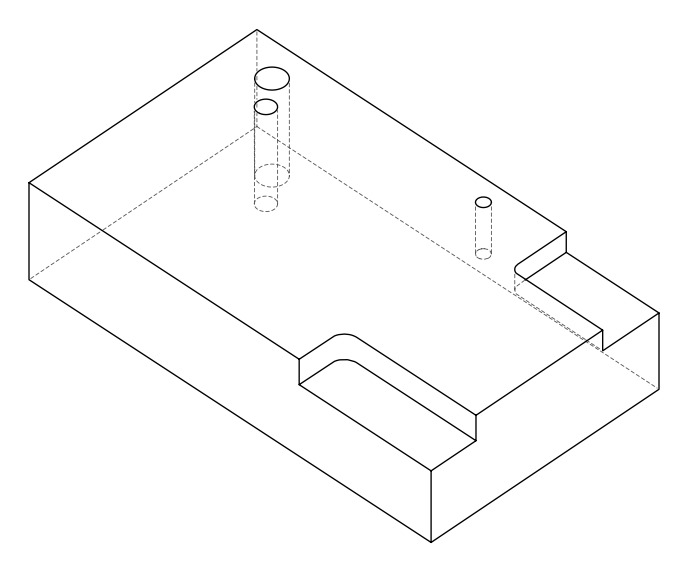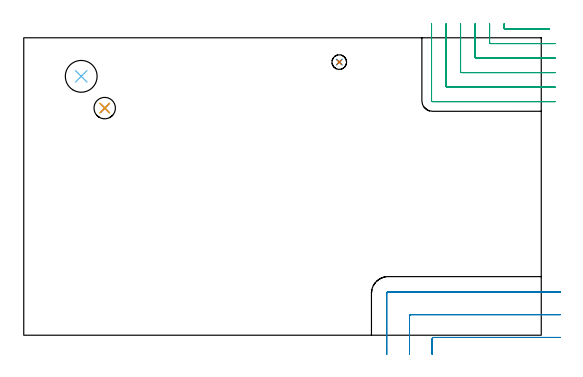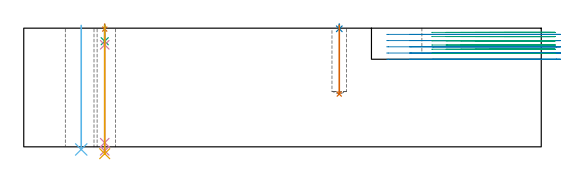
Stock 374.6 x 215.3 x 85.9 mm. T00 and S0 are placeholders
(PLAN: 9 operations, 7 tool changes, 13.5 min)
(1 SPOT_DRILL | STEP1HOLE | NXT0321_9005460120000 | 0.03 min | 2 mm3)
(2 SPOT_DRILL_1 | STEP1POCKET | NXT0321_9005460120000 | 0.03 min | 1 mm3)
(3 DRILL_BLIND_HOLE_INTO_CENTER | STEP1HOLE | UGT0301_185 | 0.05 min | 250 mm3)
(4 GUN_DRILL_THROUGH_HOLE | STEP1HOLE | UGT0307_002 | 0.43 min | 2172 mm3)
(5 SPADE_DRILL_TO_ENLARGE_THROUGH_HOLE | STEP1HOLE | UGT0306_006 | 0.37 min | 13754 mm3)
(6 INDEXABLE_INSERT_DRILL_THROUGH_HOLE_FROM_SOLID | STEP1HOLE_1 | NXT0302_017 | 0.36 min | 35655 mm3)
(7 DRILL_BLIND_HOLE_INTO_CENTER_1 | STEP1POCKET | NXT0301_077 | 0.2 min | 4079 mm3)
(8 MILL_CORNER_NOTCH_RECTANGULAR | CORNER_NOTCH_RECTANGULAR | UGT0201_105 | Follow Part, ap 5.5, ae 75% | 4.54 min | 116551 mm3)
(9 MILL_CORNER_NOTCH_RECTANGULAR_1 | CORNER_NOTCH_RECTANGULAR_1 | UGT0201_132 | Follow Part, ap 3.5, ae 75% | 7.47 min | 83882 mm3)
(TOOL NXT0321_9005460120000 | NC Spot Drill, 142deg, 12mm, Carbide, Uncoated | D12 PA142 FL30 Z2)
(TOOL UGT0301_185 | Twist Drill 6.3 mm | D6.3 PA118 FL61 Z2)
(TOOL UGT0307_002 | Gun Drill 6 mm | D6 PA130 FL24 Z1)
(TOOL UGT0306_006 | Spade Drill 15.5mm | D15.5 PA132 FL10 Z2)
(TOOL NXT0302_017 | Index. Insert Drill 23mm [880-D2300L25-05] | D23 PA176 FL115 Z2)
(TOOL NXT0301_077 | Carbide Drill 10.6mm [860.1-1060-053A1-MM 2214] | D10.6 PA140 FL71 Z2)
(TOOL UGT0201_105 | End Mill 22 mm | D22 FL25 Z2)
(TOOL UGT0201_132 | Carbide End Mill 14.0 | D14 FL30 Z4)
(OP 1 SPOT_DRILL)
G17 G21 G94 G90
T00 M6
G54
G17 G0 G90 X58.6 Y164.4 S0 M3
G43 Z95.9 H0
G94 G81 G98 Z85.233 F250. R88.9
G80
M5
M2
(OP 2 SPOT_DRILL_1)
G17 G21 G94 G90
T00 M6
G54
G17 G0 G90 X228.4 Y197.7 S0 M3
G43 Z95.9 H0
G94 G81 G98 Z85.444 F250. R88.9
G80
M5
M2
(OP 3 DRILL_BLIND_HOLE_INTO_CENTER)
G17 G21 G94 G90
T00 M6
G54
G17 G0 G90 X58.6 Y164.4 S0 M3
G43 Z95.9 H0
G94 G81 G98 Z76.45 F250. R87.9
G80
M5
M2
(OP 4 GUN_DRILL_THROUGH_HOLE)
G17 G21 G94 G90
T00 M6
G54
G17 G0 G90 X58.6 Y164.4 M8
G43 Z95.9 H0
Z86.39
S716 M3
G94 G1 Z73.854 F125. M26
G4 X.084
Z3. F250.
G4 X.084
Z-2.899 F125.
G4 X.084
M5
M9
G0 Z86.39
Z95.9
M2
(OP 5 SPADE_DRILL_TO_ENLARGE_THROUGH_HOLE)
G17 G21 G94 G90
T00 M6
G54
G17 G0 G90 X58.6 Y164.4 S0 M3
G43 Z95.9 H0
G94 G73 G98 Z-4.951 F250. Q15.142 R87.9
G80
M5
M2
(OP 6 INDEXABLE_INSERT_DRILL_THROUGH_HOLE_FROM_SOLID)
G17 G21 G94 G90
T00 M6
G54
G17 G0 G90 X41.6 Y187.4 S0 M3
G43 Z95.9 H1
G94 G81 G98 Z-1.902 F250. R87.9
G80
M5
M2
(OP 7 DRILL_BLIND_HOLE_INTO_CENTER_1)
G17 G21 G94 G90
T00 M6
G54
G17 G0 G90 X228.4 Y197.7 S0 M3
G43 Z95.9 H1
G94 G81 G98 Z38.2 F250. R87.9
G80
M5
M2
(OP 8 MILL_CORNER_NOTCH_RECTANGULAR)
G17 G21 G94 G90
T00 M6
G54
G17 G0 G90 X388.483 Y-1.6 S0 M3
G43 Z95.9 H0
Z81.4
G94 G1 X385.483 F250.
X296.795 F500.
G3 X295.7 Y-2.695 R1.1
G1 Y-11.
Y-14. F250.
G0 Z95.9
X388.6 Y14.9
Z81.4
G1 X385.6
X280.295 F500.
G3 X279.2 Y13.805 R1.1
G1 Y-11.
Y-14. F250.
G0 Z95.9
X388.6 Y31.4
Z81.4
G1 X385.6
X263.795 F500.
G3 X262.7 Y30.305 R1.1
G1 Y-11.
Y-14. F250.
G0 Z95.9
X388.483 Y-1.6
Z76.9
G1 X385.483
X296.795 F500.
G3 X295.7 Y-2.695 R1.1
G1 Y-11.
Y-14. F250.
G0 Z95.9
X388.6 Y14.9
Z76.9
G1 X385.6
X280.295 F500.
G3 X279.2 Y13.805 R1.1
G1 Y-11.
Y-14. F250.
G0 Z95.9
X388.6 Y31.4
Z76.9
G1 X385.6
X263.795 F500.
G3 X262.7 Y30.305 R1.1
G1 Y-11.
Y-14. F250.
G0 Z95.9
X388.483 Y-1.6
Z72.4
G1 X385.483
X296.795 F500.
G3 X295.7 Y-2.695 R1.1
G1 Y-11.
Y-14. F250.
G0 Z95.9
X388.6 Y14.9
Z72.4
G1 X385.6
X280.295 F500.
G3 X279.2 Y13.805 R1.1
G1 Y-11.
Y-14. F250.
G0 Z95.9
X388.6 Y31.4
Z72.4
G1 X385.6
X263.795 F500.
G3 X262.7 Y30.305 R1.1
G1 Y-11.
Y-14. F250.
G0 Z95.9
X388.483 Y-1.6
Z67.9
G1 X385.483
X296.795 F500.
G3 X295.7 Y-2.695 R1.1
G1 Y-11.
Y-14. F250.
G0 Z95.9
X388.6 Y14.9
Z67.9
G1 X385.6
X280.295 F500.
G3 X279.2 Y13.805 R1.1
G1 Y-11.
Y-14. F250.
G0 Z95.9
X388.6 Y31.4
Z67.9
G1 X385.6
X263.795 F500.
G3 X262.7 Y30.305 R1.1
G1 Y-11.
Y-14. F250.
G0 Z95.9
X388.483 Y-1.6
Z63.4
G1 X385.483
X296.795 F500.
G3 X295.7 Y-2.695 R1.1
G1 Y-11.
Y-14. F250.
G0 Z95.9
X388.6 Y14.9
Z63.4
G1 X385.6
X280.295 F500.
G3 X279.2 Y13.805 R1.1
G1 Y-11.
Y-14. F250.
G0 Z95.9
X388.6 Y31.4
Z63.4
G1 X385.6
X263.795 F500.
G3 X262.7 Y30.305 R1.1
G1 Y-11.
Y-14. F250.
G0 Z95.9
M5
M2
(OP 9 MILL_CORNER_NOTCH_RECTANGULAR_1)
G17 G21 G94 G90
T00 M6
G54
G17 G0 G90 X347.7 Y225.3 S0 M3
G43 Z95.9 H0
Z82.85
G94 G1 Y222.3 F250.
G3 X348.395 Y221.6 R0.7 F500.
G1 X377.651
X380.651 F250.
G0 Z95.9
X337.2 Y225.3
Z82.85
G1 Y222.3
Y211.795 F500.
G3 X337.895 Y211.1 R0.7
G1 X381.6
X384.6 F250.
G0 Z95.9
X326.7 Y225.3
Z82.85
G1 Y222.3
Y201.296 F500.
G3 X327.396 Y200.6 R0.7
G1 X381.6
X384.6 F250.
G0 Z95.9
X316.2 Y225.3
Z82.85
G1 Y222.3
Y190.796 F500.
G3 X316.896 Y190.1 R0.7
G1 X381.6
X384.6 F250.
G0 Z95.9
X305.7 Y225.3
Z82.85
G1 Y222.3
Y180.296 F500.
G3 X306.396 Y179.6 R0.7
G1 X381.6
X384.6 F250.
G0 Z95.9
X295.2 Y225.3
Z82.85
G1 Y222.3
Y169.796 F500.
G3 X295.896 Y169.1 R0.7
G1 X381.6
X384.6 F250.
G0 Z95.9
X347.7 Y225.3
Z79.8
G1 Y222.3
G3 X348.395 Y221.6 R0.7 F500.
G1 X377.651
X380.651 F250.
G0 Z95.9
X337.2 Y225.3
Z79.8
G1 Y222.3
Y211.795 F500.
G3 X337.895 Y211.1 R0.7
G1 X381.6
X384.6 F250.
G0 Z95.9
X326.7 Y225.3
Z79.8
G1 Y222.3
Y201.296 F500.
G3 X327.396 Y200.6 R0.7
G1 X381.6
X384.6 F250.
G0 Z95.9
X316.2 Y225.3
Z79.8
G1 Y222.3
Y190.796 F500.
G3 X316.896 Y190.1 R0.7
G1 X381.6
X384.6 F250.
G0 Z95.9
X305.7 Y225.3
Z79.8
G1 Y222.3
Y180.296 F500.
G3 X306.396 Y179.6 R0.7
G1 X381.6
X384.6 F250.
G0 Z95.9
X295.2 Y225.3
Z79.8
G1 Y222.3
Y169.796 F500.
G3 X295.896 Y169.1 R0.7
G1 X381.6
X384.6 F250.
G0 Z95.9
X347.7 Y225.3
Z76.75
G1 Y222.3
G3 X348.395 Y221.6 R0.7 F500.
G1 X377.651
X380.651 F250.
G0 Z95.9
X337.2 Y225.3
Z76.75
G1 Y222.3
Y211.795 F500.
G3 X337.895 Y211.1 R0.7
G1 X381.6
X384.6 F250.
G0 Z95.9
X326.7 Y225.3
Z76.75
G1 Y222.3
Y201.296 F500.
G3 X327.396 Y200.6 R0.7
G1 X381.6
X384.6 F250.
G0 Z95.9
X316.2 Y225.3
Z76.75
G1 Y222.3
Y190.796 F500.
G3 X316.896 Y190.1 R0.7
G1 X381.6
X384.6 F250.
G0 Z95.9
X305.7 Y225.3
Z76.75
G1 Y222.3
Y180.296 F500.
G3 X306.396 Y179.6 R0.7
G1 X381.6
X384.6 F250.
G0 Z95.9
X295.2 Y225.3
Z76.75
G1 Y222.3
Y169.796 F500.
G3 X295.896 Y169.1 R0.7
G1 X381.6
X384.6 F250.
G0 Z95.9
X347.7 Y225.3
Z73.7
G1 Y222.3
G3 X348.395 Y221.6 R0.7 F500.
G1 X377.651
X380.651 F250.
G0 Z95.9
X337.2 Y225.3
Z73.7
G1 Y222.3
Y211.795 F500.
G3 X337.895 Y211.1 R0.7
G1 X381.6
X384.6 F250.
G0 Z95.9
X326.7 Y225.3
Z73.7
G1 Y222.3
Y201.296 F500.
G3 X327.396 Y200.6 R0.7
G1 X381.6
X384.6 F250.
G0 Z95.9
X316.2 Y225.3
Z73.7
G1 Y222.3
Y190.796 F500.
G3 X316.896 Y190.1 R0.7
G1 X381.6
X384.6 F250.
G0 Z95.9
X305.7 Y225.3
Z73.7
G1 Y222.3
Y180.296 F500.
G3 X306.396 Y179.6 R0.7
G1 X381.6
X384.6 F250.
G0 Z95.9
X295.2 Y225.3
Z73.7
G1 Y222.3
Y169.796 F500.
G3 X295.896 Y169.1 R0.7
G1 X381.6
X384.6 F250.
G0 Z95.9
X347.7 Y225.3
Z70.65
G1 Y222.3
G3 X348.395 Y221.6 R0.7 F500.
G1 X377.651
X380.651 F250.
G0 Z95.9
X337.2 Y225.3
Z70.65
G1 Y222.3
Y211.795 F500.
G3 X337.895 Y211.1 R0.7
G1 X381.6
X384.6 F250.
G0 Z95.9
X326.7 Y225.3
Z70.65
G1 Y222.3
Y201.296 F500.
G3 X327.396 Y200.6 R0.7
G1 X381.6
X384.6 F250.
G0 Z95.9
X316.2 Y225.3
Z70.65
G1 Y222.3
Y190.796 F500.
G3 X316.896 Y190.1 R0.7
G1 X381.6
X384.6 F250.
G0 Z95.9
X305.7 Y225.3
Z70.65
G1 Y222.3
Y180.296 F500.
G3 X306.396 Y179.6 R0.7
G1 X381.6
X384.6 F250.
G0 Z95.9
X295.2 Y225.3
Z70.65
G1 Y222.3
Y169.796 F500.
G3 X295.896 Y169.1 R0.7
G1 X381.6
X384.6 F250.
G0 Z95.9
X347.7 Y225.3
Z67.6
G1 Y222.3
G3 X348.395 Y221.6 R0.7 F500.
G1 X377.651
X380.651 F250.
G0 Z95.9
X337.2 Y225.3
Z67.6
G1 Y222.3
Y211.795 F500.
G3 X337.895 Y211.1 R0.7
G1 X381.6
X384.6 F250.
G0 Z95.9
X326.7 Y225.3
Z67.6
G1 Y222.3
Y201.296 F500.
G3 X327.396 Y200.6 R0.7
G1 X381.6
X384.6 F250.
G0 Z95.9
X316.2 Y225.3
Z67.6
G1 Y222.3
Y190.796 F500.
G3 X316.896 Y190.1 R0.7
G1 X381.6
X384.6 F250.
G0 Z95.9
X305.7 Y225.3
Z67.6
G1 Y222.3
Y180.296 F500.
G3 X306.396 Y179.6 R0.7
G1 X381.6
X384.6 F250.
G0 Z95.9
X295.2 Y225.3
Z67.6
G1 Y222.3
Y169.796 F500.
G3 X295.896 Y169.1 R0.7
G1 X381.6
X384.6 F250.
G0 Z95.9
M5
M2
